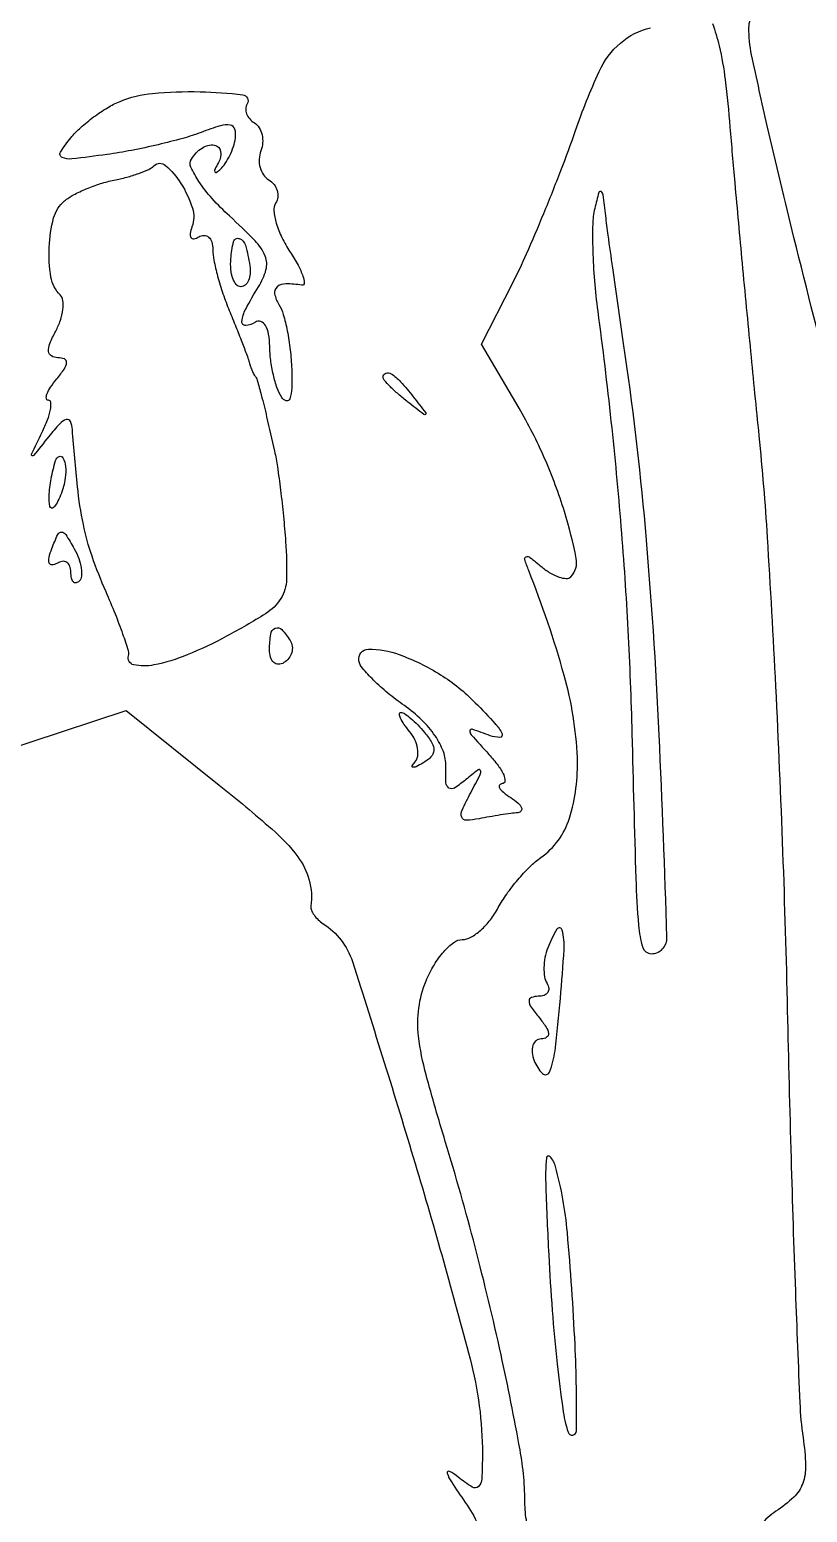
# Model space of a CAD drawing. Extents: x 0 to 848, y 0 to 1200.
# Drawn here: x 677.1 to 731.9, y 119.6 to 224.1 of the extents above; entities that cross this region are included whole.
import ezdxf

# ---------------------------------------------------------------- set-up
doc = ezdxf.new("R2010")
doc.units = 0

msp = doc.modelspace()

# ---------------------------------------------------------------- linework, layer by layer
for points in [[(733.779115, 198.278034, -0.001677), (730.955482, 209.470095, -0.004706), (729.078642, 217.33104, -0.004215), (727.976361, 222.341972, -0.053875), (727.783728, 224.25321, -0.152995), (728.14502, 225.377876, -0.099851), (729.143335, 226.321587, 0.045218), (729.853635, 226.860018, 0.045386), (730.454605, 227.516751, 0.049367), (730.867674, 228.187883, 0.113754), (731, 228.761986, -0.150445), (731.176252, 229.334496, -0.051758), (731.741322, 230.004385, -0.0458), (732.557946, 230.658181, -0.039032)], [(712.186378, 118.753645, -0.064429), (712.000789, 120.184624, 0.044703), (711.653729, 124.04598, 0.009238), (710.313376, 130.745503, 0.009829), (708.488353, 138.3482, 0.010202), (706.386579, 145.778837, -0.007587), (705.034317, 150.465917, -0.036698), (704.504886, 153.184401, -0.063389), (704.520069, 155.175458, -0.064707), (705.035019, 157.084543, -0.036659), (705.596177, 158.200336, -0.044925), (706.282554, 159.143584, -0.051146), (706.986045, 159.798621, -0.163315), (707.586137, 160, 0.130487), (708.186424, 160.159373, 0.051652), (708.885684, 160.660937, 0.046522), (709.567346, 161.389172, 0.042917), (710.123516, 162.25, -0.032191), (710.711908, 163.204976, -0.021816), (711.495851, 164.214693, -0.022028), (712.342408, 165.127325, -0.040415), (713.118778, 165.778742, 0.164183), (715.132329, 168.551928, 0.086359), (715.691782, 172.822448, 0.058346), (714.765701, 178.612962, 0.025433), (712.268415, 186, -0.015871), (711.982997, 186.793919, -0.425005), (712.078412, 186.972642, -0.237161), (712.34697, 186.921259, -0.00876), (713.179388, 186.258676, 0.037059), (713.79515, 185.823046, 0.053054), (714.401066, 185.541024, 0.066706), (714.910245, 185.439714, 0.215387), (715.225407, 185.55874, 0.251461), (715.616528, 186.856649, 0.024334), (714.779397, 190.153359, 0.028838), (713.388031, 193.906736, 0.029368), (711.581265, 197.451545), (708.939033, 201.960172), (711.116677, 206.228707, 0.013965), (712.111348, 208.32077, 0.006065), (713.321416, 211.153139, 0.005996), (714.535927, 214.197102, 0.007934), (715.564202, 216.998621, -0.022217), (717.225139, 221.153036, -0.108472), (718.730045, 223.17066, -0.122223), (720.850317, 224.249286, -0.031541)], [(725.207335, 224.545775, -0.032823), (725.688501, 222.964412, -0.026943), (726.112435, 220.578905, -0.010537), (726.449567, 217.25, 0.002497), (726.783374, 213.325391, 0.000865), (727.303258, 207.664062, 0.000859), (727.897582, 201.428227, 0.000998), (728.484819, 195.5, -0.00963), (729.069554, 188.338924, -0.003202), (729.656777, 177.828125, -0.003186), (730.158669, 166.172336, -0.003623), (730.48738, 155, 0.001553), (730.750608, 144.587106, 0.002136), (731.056296, 135.228461, 0.001361), (731.36821, 127.365188, 0.025615), (731.599092, 124.9054, -0.027583), (731.776389, 122.933159, -0.097063), (731.575614, 121.681224, -0.114164), (730.939477, 120.710022, -0.045915), (729.690056, 119.716487, 0.07302), (728.612325, 118.760087, 0.037478)], [(733.244312, 157.367689, -0.000642), (733.463506, 183.067662, -0.507572)], [(666.217029, 169.429079, -0.036491), (677.203974, 173.937339), (683.907947, 176.132428), (690.453974, 170.886771, -0.010054), (694.160081, 167.792492, -0.051675), (695.985555, 165.839889, -0.096778), (696.796323, 164.184984, -0.099233), (696.91459, 162.361803, 0.129659), (696.950822, 162.073085, 0.056807), (697.13583, 161.73136, 0.050886), (697.427352, 161.393144, 0.047442), (697.787684, 161.111803, -0.174753), (699.835559, 158.455008, -0.004747), (704.258552, 144.216073, -0.008555), (708.133996, 130.458103, -0.064455), (709, 123.768079, -0.011385), (708.959543, 121.991589, -0.192544), (708.721914, 121.467893, -0.34362), (708.281173, 121.422587, -0.029142), (707.28907, 122.127555, 0.048794), (706.679174, 122.525874, 0.657508), (706.52817, 122.403204, 0.077441), (706.814426, 121.777855, 0.006873), (707.792722, 120.340501, -0.043531), (708.693821, 118.782424, -0.030827)]]:
    msp.add_lwpolyline(points, format="xyb")
for points in [[(692.424049, 218.877109, 0.130706), (692.324839, 218.549007, 0.100648), (692.387236, 218.178672, 0.088416), (692.602732, 217.822341, 0.07437), (692.940014, 217.537073, -0.11727), (693.271846, 217.204145, -0.081775), (693.472868, 216.711025, -0.07497), (693.515593, 216.136587, -0.072875), (693.388152, 215.569126, 0.081176), (693.269433, 214.996447, 0.077827), (693.336292, 214.40692, 0.081799), (693.573641, 213.891443, 0.106015), (693.948138, 213.532052, -0.088678), (694.316456, 213.202128, -0.094893), (694.53707, 212.772319, -0.099956), (694.576789, 212.310243, -0.110464), (694.430116, 211.886926, 0.166095), (694.306553, 211.345534, 0.045426), (694.479204, 210.474073, 0.040688), (694.869178, 209.461743, 0.032763), (695.443299, 208.446192, -0.018614), (696.009336, 207.507901, -0.040537), (696.355404, 206.742356, -0.07832), (696.447572, 206.255798, -0.472234), (696.279495, 206.108589, 0.039711), (695.144203, 206.203827, 0.177552), (694.526467, 205.980343, 0.27797), (694.360089, 205.494562, 0.086598), (694.661837, 204.75, -0.070626), (694.970803, 204.052126, -0.020149), (695.247857, 202.897389, -0.01986), (695.458386, 201.554179, -0.019862), (695.561663, 200.198559, -0.015486), (695.568892, 198.847273, -0.078541), (695.432714, 198.108898, -0.383333), (695.177465, 197.969607, -0.195685), (694.856122, 198.198559, -0.058507), (694.537877, 198.86012, -0.025678), (694.268617, 199.795975, -0.024987), (694.081779, 200.82953, -0.030571), (694.015313, 201.809017, 0.041654), (693.938854, 202.657291, 0.092155), (693.712651, 203.263868, 0.170792), (693.381332, 203.53829, 0.230717), (693, 203.5, -0.116449), (692.319823, 203.273297, -0.468924), (692.051574, 203.542457, -0.100547), (692.319553, 204.428573, -0.016039), (693.234123, 206.003283, 0.073876), (693.750466, 207.18881, 0.16527), (693.688107, 208.157321, 0.094744), (692.982398, 209.232581, 0.015232), (691.174131, 210.988137, -0.024385), (689.957232, 212.213608, -0.036229), (689.029497, 213.407251, -0.040027), (688.462995, 214.424159, -0.250508), (688.499025, 214.998423, -0.106509), (689.244876, 215.774109, -0.182698), (690.107027, 215.977228, -0.332845), (690.546759, 215.548563, -0.171068), (690.398692, 214.75, 0.017337), (690.159424, 214.298727, 0.185868), (690.142087, 214.096002, 0.505781), (690.249542, 214.05653, 0.038483), (690.535286, 214.278944, 0.061785), (690.878362, 214.678862, 0.033387), (691.200547, 215.24303, 0.032688), (691.456095, 215.870455, 0.043954), (691.59805, 216.467101, 0.107535), (691.554582, 217.100518, 0.287613), (691.231083, 217.388815, 0.116794), (690.5383, 217.343915, 0.016518), (689.17709, 216.87723, -0.023022), (687.889252, 216.454329, -0.010061), (686.147201, 216.007416, -0.009932), (684.275175, 215.606171, -0.013078), (682.552661, 215.319128, -0.005729), (680.071054, 215.000967, -0.137286), (679.384738, 215.109481, -0.452684), (679.270251, 215.491807, -0.033389), (679.993292, 216.491917, -0.037104), (680.691345, 217.216289, -0.023128), (681.606064, 217.961262, -0.023166), (682.5816, 218.615717, -0.038461), (683.465282, 219.062041, -0.075402), (685.758753, 219.624007, -0.027611), (689.104663, 219.739715, -0.024572), (692.109484, 219.529714, -0.548077)], [(688.53352, 210.226756, 0.04826), (688.402926, 209.754816, 0.192252), (688.463286, 209.466465, 0.300243), (688.674063, 209.377048, 0.093126), (689.011454, 209.507079, -0.133311), (689.386961, 209.618528, -0.190375), (689.709615, 209.499728, -0.142829), (689.927288, 209.150998, -0.068677), (690, 208.624117, 0.050392), (690.07702, 207.861842, 0.01573), (690.342573, 206.742102, 0.015545), (690.719792, 205.502483, 0.016566), (691.166206, 204.3151, -0.002819), (691.628023, 203.182299, -0.003341), (692.051172, 202.106623, -0.002912), (692.396801, 201.194692, -0.021238), (692.541206, 200.75, 0.014606), (692.635941, 200.444535, 0.014857), (692.747861, 200.146875, 0.014787), (692.860292, 199.894385, 0.057542), (692.951511, 199.75, -0.098747), (693.129511, 199.409394, -0.007003), (693.417507, 198.371619, -0.006955), (693.797271, 196.838283, -0.0019), (694.353645, 194.40826, -0.018945), (694.555548, 193.319695, -0.005931), (694.776656, 191.675114, -0.005917), (694.980182, 189.831487, -0.00651), (695.132891, 188.041274, -0.024167), (695.196119, 185.379898, -0.134023), (694.789338, 184.021848, -0.114937), (693.720459, 182.955015, -0.015699), (690.970787, 181.365382, -0.025624), (688.206312, 180.058712, -0.048815), (685.85444, 179.349828, -0.101191), (684.429306, 179.359086, -0.450053), (684.065056, 180, 0.161661), (684.06798, 180.346457, 0.006804), (683.668874, 181.528125, 0.011127), (683.138264, 182.93109, 0.007622), (682.476649, 184.5, -0.020453), (681.493568, 187.009132, -0.032062), (680.87922, 189.242685, -0.025021), (680.465826, 191.900842, -0.007711), (680.10598, 195.94113, 0.085775), (679.965518, 196.504033, 0.378545), (679.680016, 196.635446, 0.134987), (679.221881, 196.347758, 0.016569), (678.444834, 195.44113, -0.000942), (677.368677, 194.103064, -0.387311), (677.259764, 194.086321, -0.374075), (677.229929, 194.194807, -0.000927), (677.980018, 195.75, 0.022438), (678.351541, 196.613331, 0.042905), (678.556899, 197.339063, 0.065472), (678.586506, 197.838235, 0.393419), (678.412739, 198, -0.38557), (678.270882, 198.128495, -0.118535), (678.313975, 198.440625, -0.055341), (678.567772, 198.923711, -0.02461), (679, 199.5, 0.022289), (679.546055, 200.221061, 0.13722), (679.695861, 200.657217, 0.316536), (679.540714, 200.907449, 0.10101), (679.087261, 201, -0.132801), (678.633884, 201.122579, -0.244325), (678.4349, 201.437564, -0.118004), (678.519403, 201.993825, -0.026435), (678.929632, 202.868517, 0.040712), (679.262212, 203.633678, 0.050911), (679.436309, 204.387731, 0.059748), (679.440004, 205.023042, 0.169563), (679.250232, 205.416434, -0.156032), (678.597927, 206.682253, -0.052996), (678.471518, 208.773579, -0.052996), (678.787459, 210.844198, -0.156449), (679.552108, 212.043246, -0.050516), (680.187061, 212.470019, -0.02324), (681.087784, 212.89887, -0.022737), (682.085516, 213.265813, -0.029184), (683.033278, 213.506409, 0.018536), (683.932866, 213.714501, 0.020394), (684.7859, 213.983215, 0.020292), (685.491117, 214.270242, 0.089813), (685.857858, 214.524525, -0.396252), (686.679117, 214.549873, -0.072692), (687.754776, 213.277923, -0.060136), (688.566222, 211.539546, -0.17243)], [(716.917474, 211.5, 0.053441), (716.7748, 210.398852, 0.012822), (716.781394, 208.553684, 0.013026), (716.899204, 206.424226, 0.012575), (717.128522, 204.278499, -0.005923), (718.062265, 196.519668, -0.006793), (718.765525, 189.0871, -0.00696), (719.252906, 181.805376, -0.006923), (719.538446, 174.5, 0.000832), (719.812856, 164.295618, 0.014732), (720.004057, 161.00335, 0.050315), (720.300411, 159.445768, 0.332009), (720.897731, 159, 0.42364), (722.009367, 160.147877, 0.003268), (721.457653, 174.429645, 0.010619), (720.48602, 189.044654, 0.015004), (718.955055, 202, -0.001028), (718.563318, 204.671875, -0.001052), (718.185593, 207.325, -0.001018), (717.867181, 209.629846, -0.00441), (717.693032, 211, 0.003809), (717.507487, 212.473962, 0.219768), (717.364756, 212.698863, 0.507717), (717.208137, 212.638662, 0.007149)], [(692.607127, 207.471056, -0.055253), (692.627025, 206.908157, -0.08308), (692.510109, 206.432123, -0.111267), (692.280114, 206.115511, -0.18221), (691.973665, 206, -0.223703), (691.660311, 206.147582, -0.086742), (691.417105, 206.574896, -0.063607), (691.277381, 207.20765, -0.041392), (691.271721, 207.957094, -0.042975), (691.470533, 209.18062, -0.444438), (691.871805, 209.393304, -0.244607), (692.30799, 208.917461, -0.029113)], [(704.127555, 198.25, -0.001576), (705.00764, 197.120493, -0.377591), (705, 197, -0.377591), (704.879507, 196.99236, -0.001576), (703.75, 197.872445, -0.012436), (703.079598, 198.425681, -0.017649), (702.514063, 198.952641, -0.013803), (702.08115, 199.410139, -0.184603), (702, 199.622445, -0.307699), (702.193395, 199.90695, -0.241985), (702.573889, 199.869516, -0.065617), (703.23668, 199.306759, -0.017685)], [(679.607127, 192.528944, -0.031025), (679.47881, 191.920228, -0.027669), (679.27235, 191.307717, -0.028704), (679.024216, 190.777664, -0.072672), (678.770646, 190.437313, -0.5934), (678.526836, 190.50893, -0.065115), (678.464332, 191.251818, -0.035196), (678.606136, 192.463842, -0.027547), (678.923489, 193.75, -0.214299), (679.171273, 194.032967, -0.390679), (679.44116, 193.944872, -0.106568), (679.631068, 193.326701, -0.057928)], [(680.591664, 185.25833, -0.147592), (680.367851, 185.13828, -0.260463), (680.173801, 185.200512, -0.141242), (680.040924, 185.461952, -0.047435), (680, 185.89235, 0.088264), (679.924985, 186.313984, 0.16711), (679.709615, 186.578521, 0.177987), (679.388272, 186.645016, 0.101682), (679.011454, 186.507079, -0.123931), (678.672865, 186.39975, -0.339364), (678.477643, 186.531588, -0.14128), (678.4614, 186.920073, -0.031884), (678.660446, 187.557521, -0.015875), (679.073748, 188.540124, -0.297186), (679.34431, 188.710942, -0.254319), (679.642816, 188.542921, -0.01246), (680.240656, 187.534456, -0.039191), (680.557862, 186.846192, -0.050171), (680.732617, 186.171004, -0.059224), (680.752284, 185.604431, -0.17727)], [(695.457295, 181.069098, -0.108373), (695.598899, 180.665803, -0.099685), (695.565079, 180.22714, -0.095498), (695.360589, 179.820631, -0.090427), (695.016312, 179.510081, -0.136093), (694.63036, 179.397824, -0.190788), (694.298542, 179.524436, -0.140899), (694.074611, 179.890269, -0.067432), (694, 180.440983, -0.039415), (694.085158, 181.519563, -0.25701), (694.407182, 181.933879, -0.315493), (694.86686, 181.838655, -0.050477)], [(708.5, 176.690468, -0.008153), (709.912092, 175.208666, -0.07986), (710.38813, 174.490919, -0.543469), (710.231078, 174.245565, -0.090519), (709.556067, 174.36475, 0.006503), (708.279544, 174.81962, 0.491822), (708.121395, 174.714903, 0.201775), (708.216802, 174.433095, 0.00273), (709.461054, 173.043034, -0.0234), (710.108217, 172.25695, -0.053051), (710.501015, 171.595643, -0.115338), (710.5883, 171.165735, -0.400725), (710.404988, 170.984687, 0.237795), (710.213933, 170.884288, 0.299391), (710.206465, 170.689119, 0.087604), (710.481025, 170.375008, 0.026003), (711, 170, -0.032519), (711.511489, 169.620168, -0.107086), (711.765625, 169.288406, -0.292149), (711.736554, 169.062816, -0.198183), (711.5, 168.938802, 0.011511), (710.997801, 168.881003, 0.004104), (710.283568, 168.776113, 0.004069), (709.501465, 168.648163, 0.004793), (708.763209, 168.513911, -0.037904), (707.853717, 168.410055, -0.336427), (707.543595, 168.627331, -0.187644), (707.573621, 169.124029, -0.014539), (708.176929, 170.340423, 0.004298), (708.845471, 171.62174, 0.208686), (708.862649, 171.90373, 0.505986), (708.69443, 171.952707, 0.00897), (707.836577, 171.271014, -0.027974), (707.027804, 170.677008, -0.299077), (706.639719, 170.678435, -0.239946), (706.427652, 171.053228, -0.019887), (706.422857, 172.207166, 0.100214), (706.251416, 173.242211, 0.058974), (705.668187, 174.357803, 0.051025), (704.730868, 175.467262, 0.038531), (703.5, 176.483798, -0.018726), (702.336703, 177.3695, -0.022937), (701.322315, 178.284724, -0.022256), (700.554091, 179.115373, -0.129164), (700.29937, 179.649536, -0.469483), (700.96509, 180.456442, -0.087572), (703.140073, 180.079519, -0.053706), (706.0463, 178.662714, -0.058131)], [(704.926114, 174.589028, -0.03892), (705.445068, 173.854248, -0.150137), (705.57584, 173.31771, -0.184594), (705.372512, 172.867315, -0.06466), (704.798558, 172.428702, -0.016746), (704.32953, 172.17859, -0.145908), (704.099215, 172.139852, -0.539115), (704.050748, 172.237981, -0.051532), (704.241324, 172.497665, 0.144798), (704.440463, 172.911524, 0.083091), (704.437715, 173.469816, 0.070874), (704.239506, 174.083858, 0.059816), (703.868879, 174.657991, -0.020857), (703.476182, 175.173471, -0.04512), (703.229155, 175.605785, -0.087861), (703.155018, 175.891735, -0.437369), (703.255111, 176, -0.152428), (703.517621, 175.918068, -0.024047), (703.952218, 175.585527, -0.024812), (704.441126, 175.129294, -0.019407)], [(713.603744, 159.409758, 0.044889), (713.411858, 158.734042, 0.041972), (713.337932, 158.019408, 0.044764), (713.3835, 157.372114, 0.098775), (713.555773, 156.909758, -0.108258), (713.677528, 156.563246, -0.181924), (713.605815, 156.267241, -0.16177), (713.345662, 156.068471, -0.083109), (712.936572, 156, 0.088789), (712.452761, 155.913403, 0.325525), (712.290242, 155.669175, 0.142917), (712.435097, 155.240932, 0.020663), (713, 154.5, -0.02759), (713.491924, 153.835917, -0.12063), (713.65475, 153.37895, -0.281709), (713.525786, 153.109908, -0.144652), (713.15383, 153, 0.166248), (712.787614, 152.874774, 0.150912), (712.557214, 152.546706, 0.108346), (712.508708, 152.04744, 0.061931), (712.654923, 151.456872, 0.106587), (713.240165, 150.561219, 0.531337), (713.725133, 150.658093, 0.070247), (714.119732, 152.162174, 0.007084), (714.498291, 155.855618, 0.006715), (714.756257, 159.310006, 0.077072), (714.630416, 160.663177, 0.662641), (714.254132, 160.721512, 0.046978)], [(713.673747, 137.785842, 0.006948), (713.922326, 133.862467, 0.007866), (714.272239, 130.106877, 0.007259), (714.665642, 126.928629, 0.042364), (715.037055, 125.285842, 0.849928), (715.62086, 125.371173, 0.015978), (715.528184, 131.469539, 0.010452), (714.990262, 139.361976, 0.044741), (714.154061, 144, 0.112471), (713.779967, 144.698327, 0.665455), (713.508866, 144.608689, 0.028565), (713.467639, 142.55026, 0.003072)]]:
    msp.add_lwpolyline(points, format="xyb", close=True)

doc.saveas('drawing.dxf')
